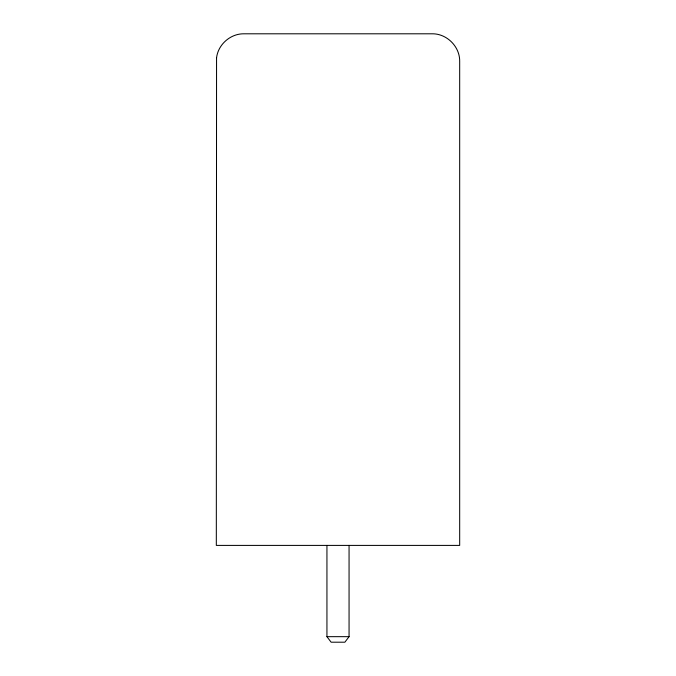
<?xml version="1.0" encoding="UTF-8"?>
<svg xmlns="http://www.w3.org/2000/svg" width="676" height="676" viewBox="0 0 676 676"><rect width="100%" height="100%" fill="white"/><g stroke="black" fill="none" stroke-linecap="round" stroke-linejoin="round"><path stroke-width="1.01" d="M349.061 545.405L349.061 636.665L344.878 642.2L331.122 642.2L326.939 636.665L326.939 545.405M326.939 636.665L349.061 636.665M216.557 57.849L216.32 545.405L459.68 545.405L459.68 61.457C459.993 46.669 446.811 33.487 432.023 33.8L243.977 33.8C230.499 33.589 218.103 44.455 216.557 57.849"/></g></svg>
